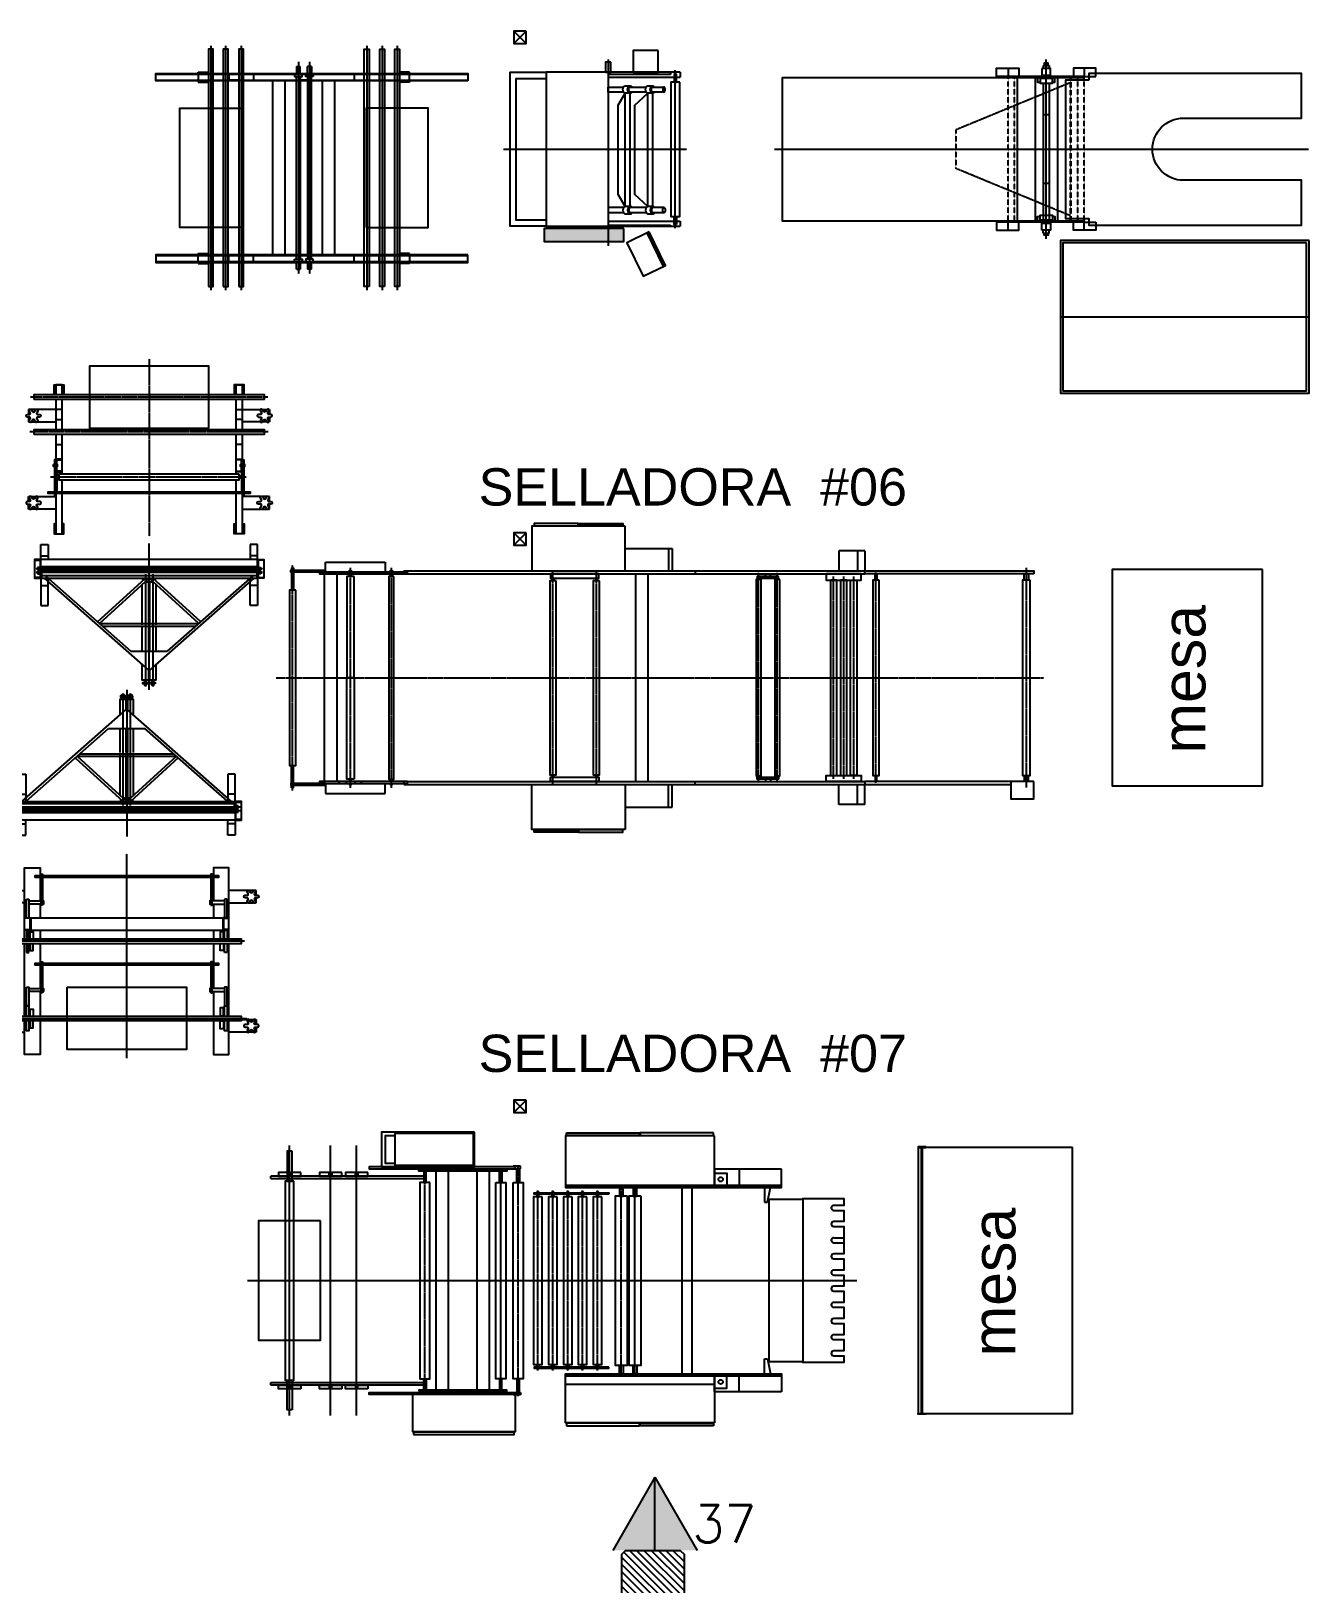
# Model space of a CAD drawing. Header units: millimetres. Extents: x -107 to 237943, y 136 to 168336.
# Drawn here: x 101058 to 111343, y 105629 to 118119 of the extents above; entities that cross this region are included whole.
import ezdxf

# ---------------------------------------------------------------- set-up
doc = ezdxf.new("R2010")
doc.units = ezdxf.units.MM
doc.linetypes.add('CENTER2', pattern=[28.575, 19.05, -3.175, 3.175, -3.175])
doc.linetypes.add('HIDDEN2', pattern=[4.7625, 3.175, -1.5875])
for name, color, linetype in [('edificios', 7, 'Continuous'), ('estructura metálica', 7, 'Continuous'), ('Extintores CO2', 1, 'Continuous'), ('Hidrantes', 5, 'Continuous'), ('maquinaria', 7, 'Continuous'), ('mesas', 7, 'Continuous'), ('textos', 7, 'Continuous')]:
    doc.layers.add(name, color=color, linetype=linetype)
doc.styles.get("Standard").update_dxf_attribs({"font": 'romans.shx', "width": 0.87})
doc.styles.add('style1', font='arial.ttf')

# ---------------------------------------------------------------- blocks, each defined once
blk = doc.blocks.new('mpr 8')
at = {"layer": 'maquinaria', "linetype": 'CENTER2', "ltscale": 0.04}
for p, q in [((0, -984), (0, 984)), ((120, -984), (120, 984)), ((245, -984), (245, 984)), ((1255, -984), (1255, 984)), ((1380, -984), (1380, 984)), ((1500, -984), (1500, 984)), ((705, -852), (705, 852)), ((795, -852), (795, 852))]:
    blk.add_line(p, q, dxfattribs=at)
at = {"layer": 'maquinaria'}
for p, q in [((-100, 755), (-100, 770)), ((-100, 770), (-20, 770)), ((145, 755), (145, 705)), ((345, 755), (345, 705)), ((690, 815), (690, 755)), ((690, 815), (720, 815)), ((720, 755), (720, 815)), ((780, 755), (780, 815)), ((810, 815), (780, 815)), ((810, 815), (810, 755)), ((1155, 755), (1155, 705)), ((1355, 755), (1355, 705)), ((1600, 770), (1519, 770)), ((1600, 755), (1600, 770)), ((-100, 705), (-100, 690)), ((-100, 690), (-20, 690)), ((500, 705), (500, -705)), ((600, 705), (600, -705)), ((690, 735), (690, -735)), ((720, -735), (720, 735)), ((720, 705), (780, 705)), ((780, -735), (780, 735)), ((810, 735), (810, -735)), ((900, 705), (900, -705)), ((1000, 705), (1000, -705)), ((1600, 690), (1519, 690)), ((1600, 705), (1600, 690)), ((-100, -705), (-100, -690)), ((-100, -690), (-20, -690)), ((145, -755), (145, -705)), ((345, -755), (345, -705)), ((720, -705), (780, -705)), ((1155, -755), (1155, -705)), ((1355, -755), (1355, -705)), ((1600, -690), (1519, -690)), ((1600, -705), (1600, -690)), ((-100, -755), (-100, -770)), ((-100, -770), (-20, -770)), ((690, -815), (690, -755)), ((690, -815), (720, -815)), ((720, -755), (720, -815)), ((780, -755), (780, -815)), ((810, -815), (780, -815)), ((810, -815), (810, -755)), ((1600, -770), (1520, -770)), ((1600, -755), (1600, -770))]:
    blk.add_line(p, q, dxfattribs=at)
for points in [[(-19, 954), (19, 954), (19, -954), (-19, -954)], [(101, 954), (139, 954), (139, -954), (101, -954)], [(226, 954), (264, 954), (264, -954), (226, -954)], [(1274, 954), (1236, 954), (1236, -954), (1274, -954)], [(1399, 954), (1361, 954), (1361, -954), (1399, -954)], [(1519, 954), (1481, 954), (1481, -954), (1519, -954)], [(675, 735), (735, 735), (735, 755), (675, 755)], [(825, 735), (765, 735), (765, 755), (825, 755)], [(675, -735), (735, -735), (735, -755), (675, -755)], [(825, -735), (765, -735), (765, -755), (825, -755)]]:
    blk.add_lwpolyline(points, close=True, dxfattribs=at)
for points in [[(-30, 705), (-100, 705), (-100, 755), (-30, 755)], [(-20, 705), (-100, 705), (-100, 755), (-20, 755)], [(20, 755), (100, 755)], [(140, 755), (225, 755)], [(265, 755), (1235, 755)], [(1360, 755), (1275, 755)], [(1400, 755), (1481, 755)], [(1519, 755), (1600, 755), (1600, 705), (1519, 705)], [(1530, 755), (1600, 755), (1600, 705), (1530, 705)], [(100, 705), (20, 705)], [(225, 705), (140, 705)], [(690, 705), (265, 705)], [(1235, 705), (810, 705)], [(1275, 705), (1360, 705)], [(1481, 705), (1400, 705)], [(-30, -705), (-100, -705), (-100, -755), (-30, -755)], [(-20, -705), (-100, -705), (-100, -755), (-20, -755)], [(100, -705), (20, -705)], [(225, -705), (140, -705)], [(690, -705), (265, -705)], [(1235, -705), (810, -705)], [(1275, -705), (1360, -705)], [(1481, -705), (1400, -705)], [(1520, -755), (1600, -755), (1600, -705), (1519, -705)], [(1530, -755), (1600, -755), (1600, -705), (1530, -705)], [(20, -755), (100, -755)], [(140, -755), (225, -755)], [(265, -755), (1235, -755)], [(1360, -755), (1275, -755)], [(1400, -755), (1480, -755)]]:
    blk.add_lwpolyline(points, dxfattribs=at)
at = {"layer": 'maquinaria', "color": 4}
for points in [[(250, 480), (-250, 480), (-250, -480), (250, -480)], [(1250, 480), (1750, 480), (1750, -480), (1250, -480)]]:
    blk.add_lwpolyline(points, close=True, dxfattribs=at)
blk = doc.blocks.new('ma')
at = {"layer": 'maquinaria'}
h = blk.add_hatch(color=5, dxfattribs=at)
h.dxf.hatch_style = 1
edge = h.paths.add_edge_path()
edge.add_line((-922, -5), (-882, -8))
edge.add_arc((-882, -13), 5, 0, 86.1859, ccw=False)
edge.add_line((-877, -13), (-877, -137))
edge.add_arc((-882, -137), 5, -86.1859, 0, ccw=False)
edge.add_line((-882, -142), (-922, -145))
edge.add_line((-922, -145), (-922, -150))
edge.add_line((-922, -150), (-872, -150))
edge.add_line((-872, -150), (-872, 0))
edge.add_line((-872, 0), (-922, 0))
edge.add_line((-922, 0), (-922, -5))
h = blk.add_hatch(color=5, dxfattribs=at)
h.dxf.hatch_style = 1
edge = h.paths.add_edge_path()
edge.add_line((923, -5), (882, -8))
edge.add_arc((883, -13), 5, 453.8141, 540)
edge.add_line((878, -13), (878, -137))
edge.add_arc((883, -137), 5, 540, 626.1859)
edge.add_line((882, -142), (923, -145))
edge.add_line((923, -145), (923, -150))
edge.add_line((923, -150), (873, -150))
edge.add_line((873, -150), (873, 0))
edge.add_line((873, 0), (923, 0))
edge.add_line((923, 0), (923, -5))
at = {"layer": 'maquinaria', "linetype": 'CENTER2', "ltscale": 0.04}
for p, q in [((0, -1049), (0, 130)), ((915, -75), (-913, -75)), ((915, -105), (-913, -105)), ((-30, -119), (-30, -1021)), ((30, -119), (30, -1021))]:
    blk.add_line(p, q, dxfattribs=at)
at = {"layer": 'maquinaria'}
for p, q in [((-872, 0), (-872, 120)), ((-872, 120), (-812, 120)), ((-872, 30), (-812, 30)), ((873, 0), (-872, 0)), ((-812, 120), (-812, 0)), ((873, 120), (813, 120)), ((813, 120), (813, 0)), ((873, 30), (813, 30)), ((873, 0), (873, 120)), ((-922, -5), (-922, -145)), ((-877, -65), (-897, -65)), ((-897, -65), (-897, -85)), ((-897, -85), (-877, -85)), ((-877, -95), (-897, -95)), ((-897, -95), (-897, -115)), ((-897, -115), (-877, -115)), ((-872, -65), (-867, -65)), ((-872, -85), (-867, -85)), ((-872, -95), (-867, -95)), ((-872, -115), (-867, -115)), ((868, -59), (-867, -59)), ((-867, -59), (-867, -150)), ((868, -91), (-867, -91)), ((868, -59), (868, -150)), ((873, -65), (868, -65)), ((873, -85), (868, -85)), ((873, -95), (868, -95)), ((873, -115), (868, -115)), ((878, -65), (898, -65)), ((898, -85), (878, -85)), ((878, -95), (898, -95)), ((898, -115), (878, -115)), ((898, -65), (898, -85)), ((898, -95), (898, -115)), ((923, -5), (923, -145)), ((-872, -150), (873, -150)), ((-872, -150), (-872, -370)), ((-872, -210), (-812, -210)), ((868, -131), (-867, -131)), ((-844, -150), (-4, -890)), ((-831, -135), (-146, -738)), ((-812, -370), (-812, -150)), ((-415, -501), (-30, -150)), ((-400, -515), (0, -150)), ((400, -515), (0, -150)), ((844, -150), (4, -890)), ((415, -501), (30, -150)), ((831, -135), (146, -738)), ((813, -370), (813, -150)), ((873, -210), (813, -210)), ((873, -150), (873, -370)), ((-872, -370), (-812, -370)), ((873, -370), (813, -370)), ((-400, -515), (400, -515)), ((-377, -535), (377, -535)), ((-146, -738), (146, -738))]:
    blk.add_line(p, q, dxfattribs=at)
at = {"layer": 'maquinaria', "color": 5}
for points in [[(-922, -5), (-882, -8, -0.394848), (-877, -13), (-877, -137, -0.394848), (-882, -142), (-922, -145), (-922, -150), (-872, -150), (-872, 0), (-922, 0)], [(923, -5), (882, -8, 0.394848), (878, -13), (878, -137, 0.394848), (882, -142), (923, -145), (923, -150), (873, -150), (873, 0), (923, 0)]]:
    blk.add_lwpolyline(points, format="xyb", close=True, dxfattribs=at)
at = {"layer": 'maquinaria'}
for points in [[(-55, -525), (-55, -200)], [(-41, -160), (-50, -160), (-50, -150), (50, -150), (50, -160), (41, -160)], [(-33, -180), (-5, -180), (-5, -525)], [(-23, -171), (-23, -180)], [(11, -160), (-11, -160)], [(5, -525), (5, -180), (33, -180)], [(23, -180), (23, -171)], [(55, -200), (55, -525)], [(-55, -738), (-55, -545)], [(-5, -545), (-5, -738)], [(5, -738), (5, -545)], [(55, -545), (55, -738)], [(-5, -889), (-5, -970), (-55, -970), (-55, -848)], [(55, -848), (55, -970), (5, -970), (5, -889)], [(-37, -970), (-37, -990)], [(-23, -990), (-23, -970)], [(23, -970), (23, -990)], [(37, -990), (37, -970)], [(-37, -1000), (-37, -1010), (-23, -1010), (-23, -1000)], [(23, -1000), (23, -1010), (37, -1010), (37, -1000)]]:
    blk.add_lwpolyline(points, dxfattribs=at)
blk.add_lwpolyline([(50, -1000), (-50, -1000), (-50, -990), (50, -990)], close=True, dxfattribs=at)
blk.add_arc((0, -887), 5.23, 226.5339, 313.4661, dxfattribs=at)
blk = doc.blocks.new('mpr 1')
at = {"layer": 'maquinaria'}
h = blk.add_hatch(color=5, dxfattribs=at)
h.dxf.hatch_style = 1
edge = h.paths.add_edge_path()
edge.add_line((-700, -595), (-739, -594))
edge.add_arc((-739, -589), 5, 180, 270, ccw=False)
edge.add_line((-744, -589), (-744, -511))
edge.add_arc((-739, -511), 5, 90, 180, ccw=False)
edge.add_line((-739, -506), (-700, -505))
edge.add_line((-700, -505), (-700, -500))
edge.add_line((-700, -500), (-750, -500))
edge.add_line((-750, -500), (-750, -600))
edge.add_line((-750, -600), (-700, -600))
edge.add_line((-700, -600), (-700, -595))
h = blk.add_hatch(color=5, dxfattribs=at)
h.dxf.hatch_style = 1
edge = h.paths.add_edge_path()
edge.add_line((700, -595), (739, -594))
edge.add_arc((739, -589), 5, 270, 360)
edge.add_line((744, -589), (744, -511))
edge.add_arc((739, -511), 5, 360, 450)
edge.add_line((739, -506), (700, -505))
edge.add_line((700, -505), (700, -500))
edge.add_line((700, -500), (750, -500))
edge.add_line((750, -500), (750, -600))
edge.add_line((750, -600), (700, -600))
edge.add_line((700, -600), (700, -595))
at = {"layer": 'maquinaria', "linetype": 'CENTER2', "ltscale": 0.05}
for p, q in [((0, 306), (0, -1119)), ((955, 0), (-955, 0)), ((959, -280), (-959, -280)), ((780, -643), (-794, -643))]:
    blk.add_line(p, q, dxfattribs=at)
at = {"layer": 'maquinaria'}
for p, q in [((-962, -100), (-970, -100)), ((-970, -100), (-970, -140)), ((-912, -100), (-948, -100)), ((-700, -100), (-898, -100)), ((700, -100), (898, -100)), ((912, -100), (948, -100)), ((962, -100), (970, -100)), ((970, -100), (970, -140)), ((-970, -160), (-970, -200)), ((-750, -180), (-700, -180)), ((750, -180), (700, -180)), ((898, -200), (750, -200)), ((948, -200), (912, -200)), ((970, -200), (962, -200)), ((970, -160), (970, -200)), ((-750, -380), (-700, -380)), ((750, -380), (700, -380)), ((-970, -840), (-970, -800)), ((-970, -800), (-962, -800)), ((-970, -900), (-970, -860)), ((-948, -800), (-912, -800)), ((-898, -800), (-750, -800)), ((898, -800), (750, -800)), ((948, -800), (912, -800)), ((970, -800), (962, -800)), ((970, -840), (970, -800)), ((970, -900), (970, -860)), ((-962, -900), (-970, -900)), ((-912, -900), (-948, -900)), ((-750, -900), (-898, -900)), ((750, -900), (898, -900)), ((912, -900), (948, -900)), ((962, -900), (970, -900))]:
    blk.add_line(p, q, dxfattribs=at)
at = {"layer": 'maquinaria', "ltscale": 0.05}
for p, q in [((-970, -200), (-962, -200)), ((-948, -200), (-912, -200)), ((-898, -200), (-750, -200))]:
    blk.add_line(p, q, dxfattribs=at)
at = {"layer": 'maquinaria', "color": 4}
blk.add_lwpolyline([(480, -250), (480, 250), (-480, 250), (-480, -250)], close=True, dxfattribs=at)
at = {"layer": 'maquinaria'}
for points in [[(-925, -20), (-925, 20), (925, 20), (925, -20)], [(-925, -300), (-925, -260), (925, -260), (925, -300)], [(-755, -505), (-762, -505), (-762, -800), (-755, -800)], [(-750, -600), (-743, -600), (-743, -750), (-750, -750)], [(723, -618), (723, -668), (-723, -668), (-723, -618)], [(750, -600), (743, -600), (743, -750), (750, -750)], [(755, -505), (762, -505), (762, -800), (755, -800)]]:
    blk.add_lwpolyline(points, close=True, dxfattribs=at)
for points in [[(-750, 20), (-765, 20), (-765, 100), (-685, 100), (-685, 20), (-700, 20)], [(-700, 20), (-700, 100), (-750, 100), (-750, 20)], [(750, 20), (765, 20), (765, 100), (685, 100), (685, 20), (700, 20)], [(700, 20), (700, 100), (750, 100), (750, 20)], [(-750, -20), (-750, -260)], [(-700, -260), (-700, -20)], [(700, -260), (700, -20)], [(750, -20), (750, -260)], [(-750, -300), (-750, -762)], [(-700, -618), (-700, -300)], [(700, -618), (700, -300)], [(750, -300), (750, -762)], [(-762, -557), (-770, -557), (-770, -543), (-762, -543)], [(-755, -543), (-750, -543), (-750, -557), (-755, -557)], [(-744, -557), (-736, -557), (-736, -543), (-744, -543)], [(744, -557), (736, -557), (736, -543), (744, -543)], [(755, -543), (750, -543), (750, -557), (755, -557)], [(762, -557), (770, -557), (770, -543), (762, -543)], [(-723, -650), (-743, -650), (-743, -636), (-723, -636)], [(-700, -762), (-700, -668)], [(700, -762), (700, -668)], [(723, -650), (743, -650), (743, -636), (723, -636)], [(-762, -776), (-812, -776), (-812, -762), (-762, -762)], [(-755, -762), (755, -762)], [(755, -776), (-755, -776)], [(-750, -776), (-750, -1100), (-700, -1100), (-700, -776)], [(750, -776), (750, -1100), (700, -1100), (700, -776)], [(762, -762), (812, -762), (812, -776), (762, -776)], [(-750, -1020), (-765, -1020), (-765, -1100), (-685, -1100), (-685, -1020), (-700, -1020)], [(750, -1020), (765, -1020), (765, -1100), (685, -1100), (685, -1020), (700, -1020)]]:
    blk.add_lwpolyline(points, dxfattribs=at)
for points in [[(-895, -140), (-880, -140, -1), (-880, -160), (-895, -160, 0.57735), (-904, -175), (-896, -188, -1), (-914, -198), (-921, -185, 0.57735), (-939, -185), (-946, -198, -1), (-964, -188), (-956, -175, 0.57735), (-965, -160), (-980, -160, -1), (-980, -140), (-965, -140, 0.57735), (-956, -125), (-964, -112, -1), (-946, -102), (-939, -115, 0.57735), (-921, -115), (-914, -102, -1), (-896, -112), (-904, -125, 0.57735)], [(895, -140), (880, -140, 1), (880, -160), (895, -160, -0.57735), (904, -175), (896, -188, 1), (914, -198), (921, -185, -0.57735), (939, -185), (946, -198, 1), (964, -188), (956, -175, -0.57735), (965, -160), (980, -160, 1), (980, -140), (965, -140, -0.57735), (956, -125), (964, -112, 1), (946, -102), (939, -115, -0.57735), (921, -115), (914, -102, 1), (896, -112), (904, -125, -0.57735)], [(-895, -860), (-880, -860, 1), (-880, -840), (-895, -840, -0.57735), (-904, -825), (-896, -812, 1), (-914, -802), (-921, -815, -0.57735), (-939, -815), (-946, -802, 1), (-964, -812), (-956, -825, -0.57735), (-965, -840), (-980, -840, 1), (-980, -860), (-965, -860, -0.57735), (-956, -875), (-964, -888, 1), (-946, -898), (-939, -885, -0.57735), (-921, -885), (-914, -898, 1), (-896, -888), (-904, -875, -0.57735)], [(895, -860), (880, -860, -1), (880, -840), (895, -840, 0.57735), (904, -825), (896, -812, -1), (914, -802), (921, -815, 0.57735), (939, -815), (946, -802, -1), (964, -812), (956, -825, 0.57735), (965, -840), (980, -840, -1), (980, -860), (965, -860, 0.57735), (956, -875), (964, -888, -1), (946, -898), (939, -885, 0.57735), (921, -885), (914, -898, -1), (896, -888), (904, -875, 0.57735)]]:
    blk.add_lwpolyline(points, format="xyb", close=True, dxfattribs=at)
at = {"layer": 'maquinaria', "color": 5}
for points in [[(-700, -595), (-739, -594, -0.414214), (-744, -589), (-744, -511, -0.414214), (-739, -506), (-700, -505), (-700, -500), (-750, -500), (-750, -600), (-700, -600)], [(700, -595), (739, -594, 0.414214), (744, -589), (744, -511, 0.414214), (739, -506), (700, -505), (700, -500), (750, -500), (750, -600), (700, -600)]]:
    blk.add_lwpolyline(points, format="xyb", close=True, dxfattribs=at)
blk = doc.blocks.new('mpr 2')
at = {"layer": 'maquinaria'}
h = blk.add_hatch(color=5, dxfattribs=at)
h.dxf.hatch_style = 1
edge = h.paths.add_edge_path()
edge.add_line((-822, 715), (-784, 716))
edge.add_arc((-784, 721), 5, 270, 360)
edge.add_line((-778, 721), (-778, 799))
edge.add_arc((-784, 799), 5, 360, 450)
edge.add_line((-784, 804), (-822, 805))
edge.add_line((-822, 805), (-822, 810))
edge.add_line((-822, 810), (-772, 810))
edge.add_line((-772, 810), (-772, 710))
edge.add_line((-772, 710), (-822, 710))
edge.add_line((-822, 710), (-822, 715))
h = blk.add_hatch(color=5, dxfattribs=at)
h.dxf.hatch_style = 1
edge = h.paths.add_edge_path()
edge.add_line((822, 715), (784, 716))
edge.add_arc((784, 721), 5, 180, 270, ccw=False)
edge.add_line((778, 721), (778, 799))
edge.add_arc((784, 799), 5, 90, 180, ccw=False)
edge.add_line((784, 804), (822, 805))
edge.add_line((822, 805), (822, 810))
edge.add_line((822, 810), (772, 810))
edge.add_line((772, 810), (772, 710))
edge.add_line((772, 710), (822, 710))
edge.add_line((822, 710), (822, 715))
at = {"layer": 'maquinaria', "linetype": 'CENTER2', "ltscale": 0.04}
for p, q in [((0, -319), (0, 1323)), ((949, 620), (-969, 620)), ((-949, 0), (969, 0))]:
    blk.add_line(p, q, dxfattribs=at)
at = {"layer": 'maquinaria'}
for p, q in [((-1042, 990), (-1042, 1030)), ((-1042, 1030), (-1035, 1030)), ((-1020, 1030), (-985, 1030)), ((-970, 1030), (-822, 1030)), ((970, 1030), (822, 1030)), ((1020, 1030), (985, 1030)), ((1042, 1030), (1035, 1030)), ((1042, 990), (1042, 1030)), ((-1042, 930), (-1042, 970)), ((-1035, 930), (-1042, 930)), ((-985, 930), (-1020, 930)), ((-822, 930), (-970, 930)), ((-808, 810), (-808, 960)), ((-808, 960), (-788, 960)), ((-788, 960), (-788, 810)), ((808, 960), (788, 960)), ((788, 960), (788, 810)), ((808, 810), (808, 960)), ((822, 930), (970, 930)), ((985, 930), (1020, 930)), ((1035, 930), (1042, 930)), ((1042, 930), (1042, 970)), ((-772, 810), (772, 810)), ((-808, 710), (-808, 639)), ((-788, 639), (-788, 710)), ((-778, 680), (-788, 680)), ((-778, 644), (-788, 644)), ((-772, 710), (772, 710)), ((778, 690), (788, 690)), ((778, 654), (788, 654)), ((788, 639), (788, 710)), ((808, 710), (808, 639)), ((-808, 601), (-808, 530)), ((-808, 530), (-788, 530)), ((-788, 530), (-788, 601)), ((-778, 596), (-788, 596)), ((-778, 560), (-788, 560)), ((778, 586), (788, 586)), ((778, 550), (788, 550)), ((788, 530), (788, 601)), ((808, 530), (788, 530)), ((808, 601), (808, 530)), ((-778, 60), (-788, 60)), ((-778, 24), (-788, 24)), ((778, 70), (788, 70)), ((778, 34), (788, 34)), ((-1035, -10), (-1042, -10)), ((-1042, -10), (-1042, -50)), ((-1042, -70), (-1042, -110)), ((-1042, -110), (-1035, -110)), ((-985, -10), (-1020, -10)), ((-1020, -110), (-985, -110)), ((-922, -10), (-970, -10)), ((-970, -110), (-822, -110)), ((-778, -24), (-788, -24)), ((-778, -60), (-788, -60)), ((778, -34), (788, -34)), ((778, -70), (788, -70)), ((970, -110), (822, -110)), ((922, -10), (970, -10)), ((985, -10), (1020, -10)), ((1020, -110), (985, -110)), ((1035, -10), (1042, -10)), ((1042, -110), (1035, -110)), ((1042, -10), (1042, -50)), ((1042, -70), (1042, -110))]:
    blk.add_line(p, q, dxfattribs=at)
for points in [[(-822, 639), (-822, 1210), (-698, 1210), (-698, 1148)], [(-688, 1134), (-738, 1134), (-738, 1148), (-688, 1148)], [(-698, 1134), (-698, 945)], [(-678, 1148), (678, 1148)], [(678, 1134), (-678, 1134)], [(688, 1148), (738, 1148), (738, 1134), (688, 1134)], [(822, 639), (822, 1210), (698, 1210), (698, 1148)], [(698, 1134), (698, 945)], [(-808, 920), (-822, 920), (-822, 945), (-808, 945)], [(-788, 945), (-688, 945)], [(-688, 920), (-788, 920)], [(-698, 920), (-698, 810)], [(-678, 945), (-670, 945), (-670, 920), (-678, 920)], [(678, 945), (670, 945), (670, 920), (678, 920)], [(788, 945), (688, 945)], [(688, 920), (788, 920)], [(698, 920), (698, 810)], [(808, 920), (822, 920), (822, 945), (808, 945)], [(822, 805), (778, 805), (778, 715), (822, 715)], [(-778, 639), (-778, 695), (-752, 695), (-752, 639)], [(-698, 710), (-698, 639)], [(698, 710), (698, 639)], [(778, 639), (778, 695), (752, 695), (752, 639)], [(-822, 19), (-822, 601)], [(-778, 601), (-778, 545), (-752, 545), (-752, 601)], [(-698, 601), (-698, 443)], [(698, 601), (698, 443)], [(778, 601), (778, 545), (752, 545), (752, 601)], [(822, 19), (822, 601)], [(-688, 429), (-738, 429), (-738, 443), (-688, 443)], [(-698, 429), (-698, 240)], [(-678, 443), (678, 443)], [(678, 429), (-678, 429)], [(688, 443), (738, 443), (738, 429), (688, 429)], [(698, 429), (698, 240)], [(-808, 215), (-822, 215), (-822, 240), (-808, 240)], [(-788, 240), (-688, 240)], [(-688, 215), (-788, 215)], [(-698, 215), (-698, 19)], [(-678, 240), (-670, 240), (-670, 215), (-678, 215)], [(678, 240), (670, 240), (670, 215), (678, 215)], [(788, 240), (688, 240)], [(688, 215), (788, 215)], [(698, 215), (698, 19)], [(808, 215), (822, 215), (822, 240), (808, 240)], [(-808, 19), (-808, 100), (-788, 100), (-788, 19)], [(-778, 19), (-778, 75), (-752, 75), (-752, 19)], [(788, 19), (788, 100), (808, 100), (808, 19)], [(-698, -19), (-698, -290), (-822, -290), (-822, -19)], [(-788, -19), (-788, -100), (-808, -100), (-808, -19)], [(-778, -19), (-778, -75), (-752, -75), (-752, -19)], [(698, -19), (698, -290), (822, -290), (822, -19)], [(808, -19), (808, -100), (788, -100), (788, -19)]]:
    blk.add_lwpolyline(points, dxfattribs=at)
for points in [[(-678, 910), (-688, 910), (-688, 1160), (-678, 1160)], [(678, 910), (688, 910), (688, 1160), (678, 1160)], [(772, 710), (822, 710), (822, 810), (772, 810)], [(-922, 601), (-922, 639), (922, 639), (922, 601)], [(-678, 205), (-688, 205), (-688, 455), (-678, 455)], [(678, 205), (688, 205), (688, 455), (678, 455)], [(-808, 250), (-788, 250), (-788, 100), (-808, 100)], [(808, 250), (788, 250), (788, 100), (808, 100)], [(-922, -19), (-922, 19), (922, 19), (922, -19)], [(752, 20), (778, 20), (778, 85), (752, 85)], [(752, -20), (778, -20), (778, -85), (752, -85)]]:
    blk.add_lwpolyline(points, close=True, dxfattribs=at)
for points in [[(-968, 970), (-952, 970, 1), (-952, 990), (-968, 990, -0.57735), (-977, 1005), (-969, 1018, 1), (-986, 1028), (-994, 1015, -0.57735), (-1011, 1015), (-1019, 1028, 1), (-1036, 1018), (-1028, 1005, -0.57735), (-1037, 990), (-1052, 990, 1), (-1052, 970), (-1037, 970, -0.57735), (-1028, 955), (-1036, 942, 1), (-1019, 932), (-1011, 945, -0.57735), (-994, 945), (-986, 932, 1), (-969, 942), (-977, 955, -0.57735)], [(968, 970), (952, 970, -1), (952, 990), (968, 990, 0.57735), (977, 1005), (969, 1018, -1), (986, 1028), (994, 1015, 0.57735), (1011, 1015), (1019, 1028, -1), (1036, 1018), (1028, 1005, 0.57735), (1037, 990), (1052, 990, -1), (1052, 970), (1037, 970, 0.57735), (1028, 955), (1036, 942, -1), (1019, 932), (1011, 945, 0.57735), (994, 945), (986, 932, -1), (969, 942), (977, 955, 0.57735)], [(-968, -50), (-952, -50, -1), (-952, -70), (-968, -70, 0.57735), (-977, -85), (-969, -98, -1), (-986, -108), (-994, -95, 0.57735), (-1011, -95), (-1019, -108, -1), (-1036, -98), (-1028, -85, 0.57735), (-1037, -70), (-1052, -70, -1), (-1052, -50), (-1037, -50, 0.57735), (-1028, -35), (-1036, -22, -1), (-1019, -12), (-1011, -25, 0.57735), (-994, -25), (-986, -12, -1), (-969, -22), (-977, -35, 0.57735)], [(968, -50), (952, -50, 1), (952, -70), (968, -70, -0.57735), (977, -85), (969, -98, 1), (986, -108), (994, -95, -0.57735), (1011, -95), (1019, -108, 1), (1036, -98), (1028, -85, -0.57735), (1037, -70), (1052, -70, 1), (1052, -50), (1037, -50, -0.57735), (1028, -35), (1036, -22, 1), (1019, -12), (1011, -25, -0.57735), (994, -25), (986, -12, 1), (969, -22), (977, -35, -0.57735)]]:
    blk.add_lwpolyline(points, format="xyb", close=True, dxfattribs=at)
at = {"layer": 'maquinaria', "color": 5}
for points in [[(-822, 715), (-784, 716, 0.414214), (-778, 721), (-778, 799, 0.414214), (-784, 804), (-822, 805), (-822, 810), (-772, 810), (-772, 710), (-822, 710)], [(822, 715), (784, 716, -0.414214), (778, 721), (778, 799, -0.414214), (784, 804), (822, 805), (822, 810), (772, 810), (772, 710), (822, 710)]]:
    blk.add_lwpolyline(points, format="xyb", close=True, dxfattribs=at)
at = {"layer": 'maquinaria', "color": 4}
blk.add_lwpolyline([(-480, 250), (480, 250), (480, -250), (-480, -250)], close=True, dxfattribs=at)
blk = doc.blocks.new('selladora 6')
at = {"layer": 'maquinaria'}
for p, q in [((2675, 1040), (3055, 1040)), ((3025, 1040), (3025, 860)), ((3055, 1040), (3055, 860)), ((4605, 1020), (4395, 1020)), ((4395, 1020), (4395, 860)), ((4545, 1020), (4545, 860)), ((4605, 1020), (4605, 860)), ((-8, 885), (-8, 705)), ((8, 885), (-8, 885)), ((8, 885), (8, 705)), ((265, 850), (265, 930)), ((265, 930), (745, 930)), ((745, 930), (745, 850)), ((245, 850), (245, 835)), ((255, 835), (255, -835)), ((355, 835), (355, -835)), ((375, 850), (375, 835)), ((430, 835), (430, 850)), ((458, 850), (458, 865)), ((458, 865), (472, 865)), ((458, 815), (458, 835)), ((472, 865), (472, 850)), ((472, 835), (472, 815)), ((500, 835), (500, 850)), ((555, 850), (555, 835)), ((788, 850), (788, 865)), ((788, 865), (802, 865)), ((788, 815), (788, 835)), ((802, 865), (802, 850)), ((802, 835), (802, 815)), ((895, 860), (895, 835)), ((895, 860), (4605, 860)), ((925, 835), (4605, 835)), ((2089, 780), (2089, 800)), ((2101, 800), (2101, 780)), ((2439, 800), (2439, 780)), ((2451, 780), (2451, 800)), ((2762, -835), (2762, 835)), ((2862, -835), (2862, 835)), ((3240, 860), (3240, 835)), ((3744, 815), (3744, 820)), ((3744, 820), (3756, 820)), ((3744, 790), (3744, 800)), ((3756, 820), (3756, 815)), ((3756, 800), (3756, 790)), ((3805, 815), (3805, 835)), ((3845, 815), (3845, 835)), ((3906, 820), (3894, 820)), ((3894, 820), (3894, 815)), ((3894, 800), (3894, 790)), ((3906, 815), (3906, 820)), ((3906, 790), (3906, 800)), ((4688, 785), (4688, 835)), ((4702, 835), (4702, 785)), ((5888, 785), (5888, 835)), ((5922, 835), (5922, 785)), ((-8, -885), (-8, -705)), ((8, -885), (8, -705)), ((245, -835), (245, -850)), ((265, -850), (265, -930)), ((375, -850), (375, -835)), ((430, -835), (430, -850)), ((458, -815), (458, -835)), ((458, -850), (458, -865)), ((458, -865), (472, -865)), ((472, -835), (472, -815)), ((472, -865), (472, -850)), ((500, -835), (500, -850)), ((555, -850), (555, -835)), ((745, -930), (745, -850)), ((788, -815), (788, -835)), ((788, -850), (788, -865)), ((788, -865), (802, -865)), ((802, -835), (802, -815)), ((802, -865), (802, -850)), ((895, -835), (895, -860)), ((895, -860), (4605, -860)), ((925, -835), (4605, -835)), ((2089, -780), (2089, -800)), ((2101, -800), (2101, -780)), ((2439, -800), (2439, -780)), ((2451, -780), (2451, -800)), ((3025, -1040), (3025, -860)), ((3055, -1040), (3055, -860)), ((3240, -860), (3240, -835)), ((3744, -790), (3744, -800)), ((3744, -815), (3744, -820)), ((3744, -820), (3756, -820)), ((3756, -800), (3756, -790)), ((3756, -820), (3756, -815)), ((3805, -815), (3805, -835)), ((3845, -815), (3845, -835)), ((3894, -800), (3894, -790)), ((3894, -820), (3894, -815)), ((3906, -820), (3894, -820)), ((3906, -790), (3906, -800)), ((3906, -815), (3906, -820)), ((4395, -1020), (4395, -860)), ((4545, -1020), (4545, -860)), ((4605, -1020), (4605, -860)), ((4688, -785), (4688, -835)), ((4702, -835), (4702, -785)), ((5888, -785), (5888, -835)), ((5922, -835), (5922, -785)), ((8, -885), (-8, -885)), ((265, -930), (745, -930)), ((2675, -1040), (3055, -1040)), ((4605, -1020), (4395, -1020))]:
    blk.add_line(p, q, dxfattribs=at)
at = {"layer": 'maquinaria', "linetype": 'CENTER2', "ltscale": 0.05}
for p, q in [((0, -906), (0, 906)), ((465, -885), (465, 885)), ((795, -885), (795, 885)), ((5905, -883), (5905, 883)), ((2095, -862), (2095, 862)), ((2445, -862), (2445, 862)), ((3750, -845), (3750, 845)), ((3900, -845), (3900, 845)), ((4354, -813), (4354, 813)), ((4435, -813), (4435, 813)), ((4516, -813), (4516, 813)), ((4695, -848), (4695, 848)), ((-133, 0), (6046, 0))]:
    blk.add_line(p, q, dxfattribs=at)
at = {"layer": 'maquinaria'}
for points in [[(2675, 1220), (1925, 1220), (1925, 860), (2675, 860)], [(2298, 1241), (1943, 1241), (1943, 1223), (2298, 1223)], [(2302, 1241), (2657, 1241), (2657, 1223), (2302, 1223)], [(925, 850), (215, 850), (215, 835), (925, 835)], [(495, 815), (435, 815), (435, 2), (495, 2)], [(815, 815), (775, 815), (775, -815), (815, -815)], [(2120, 780), (2070, 780), (2070, -780), (2120, -780)], [(2465, 835), (2075, 835), (2075, 800), (2465, 800)], [(2470, 780), (2420, 780), (2420, -780), (2470, -780)], [(3770, 790), (3730, 790), (3730, -790), (3770, -790)], [(3910, 815), (3740, 815), (3740, 800), (3910, 800)], [(3920, 790), (3880, 790), (3880, -790), (3920, -790)], [(4575, 835), (4295, 835), (4295, 785), (4575, 785)], [(4379, 785), (4329, 785), (4329, -785), (4379, -785)], [(4460, 785), (4410, 785), (4410, -785), (4460, -785)], [(4491, 785), (4541, 785), (4541, -785), (4491, -785)], [(5965, 835), (4605, 835), (4605, 860), (5965, 860)], [(4720, 785), (4670, 785), (4670, -785), (4720, -785)], [(5935, 785), (5875, 785), (5875, -785), (5935, -785)], [(25, 705), (-25, 705), (-25, -705), (25, -705)], [(495, -815), (435, -815), (435, -2), (495, -2)], [(925, -835), (215, -835), (215, -850), (925, -850)], [(2675, -1220), (1925, -1220), (1925, -860), (2675, -860)], [(2465, -835), (2075, -835), (2075, -800), (2465, -800)], [(3910, -815), (3740, -815), (3740, -800), (3910, -800)], [(4575, -835), (4295, -835), (4295, -785), (4575, -785)], [(5965, -835), (5780, -835), (5780, -975), (5965, -975)], [(2298, -1241), (1943, -1241), (1943, -1223), (2298, -1223)], [(2302, -1241), (2657, -1241), (2657, -1223), (2302, -1223)]]:
    blk.add_lwpolyline(points, close=True, dxfattribs=at)
for points in [[(265, 850), (-15, 850), (-15, 865), (265, 865)], [(265, -850), (-15, -850), (-15, -865), (265, -865)], [(5780, -835), (4605, -835), (4605, -860), (5780, -860)]]:
    blk.add_lwpolyline(points, dxfattribs=at)
blk = doc.blocks.new('rebobi 2')
at = {"layer": 'maquinaria', "linetype": 'CENTER2', "ltscale": 0.04}
for p, q in [((0, -1086), (0, 1086)), ((330, -1086), (330, 1086)), ((540, -1086), (540, 1086)), ((1700, -910), (1700, 900)), ((2780, -774), (2780, 774)), ((-337, 0), (4565, 0))]:
    blk.add_line(p, q, dxfattribs=at)
at = {"layer": 'maquinaria'}
for p, q in [((990, 913), (990, 900)), ((1140, 890), (1140, 880)), ((1180, -880), (1180, 880)), ((1280, -880), (1280, 880)), ((1510, -880), (1510, 880)), ((1610, -880), (1610, 880)), ((1650, 890), (1650, 880)), ((1800, 920), (1800, 915)), ((1860, 920), (1800, 920)), ((1820, 900), (1860, 900)), ((1860, 900), (1860, 920)), ((3620, 895), (3620, 765)), ((1080, 840), (-150, 840)), ((-150, 820), (-150, 840)), ((-150, 820), (1080, 820)), ((3160, -750), (3160, 750)), ((3240, -750), (3240, 750)), ((3822, 750), (3822, 630)), ((3847, 630), (3872, 750)), ((3822, 630), (3847, 630)), ((4380, 345), (4460, 345)), ((4380, 305), (4460, 305)), ((3822, -750), (3822, -630)), ((3822, -630), (3847, -630)), ((3847, -630), (3872, -750)), ((-150, -820), (1080, -820)), ((-150, -840), (-150, -820)), ((1080, -840), (-150, -840)), ((3420, -835), (2220, -835)), ((3620, -895), (3620, -765)), ((990, -915), (990, -900)), ((1140, -890), (1140, -880)), ((1650, -890), (1650, -880)), ((1800, -920), (1800, -915)), ((1860, -920), (1800, -920)), ((1820, -900), (1860, -900)), ((1860, -900), (1860, -920))]:
    blk.add_line(p, q, dxfattribs=at)
at = {"layer": 'maquinaria', "linetype": 'CENTER2', "ltscale": 0.05}
for p, q in [((1090, -907), (1090, 906)), ((1840, -930), (1840, 912)), ((2670, -774), (2670, 774)), ((1999, -724), (1999, 724)), ((2119, -724), (2119, 724)), ((2239, -724), (2239, 724)), ((2359, -724), (2359, 724)), ((2479, -724), (2479, 724))]:
    blk.add_line(p, q, dxfattribs=at)
at = {"layer": 'maquinaria'}
for points in [[(1490, 1195), (740, 1195), (740, 915), (1490, 915)], [(1479, 925), (849, 925), (849, 1185), (1479, 1185)], [(3420, 1165), (2220, 1165), (2220, 765), (3420, 765)], [(20, 1040), (-20, 1040), (-20, 800), (20, 800)], [(1820, 915), (640, 915), (640, 900), (1820, 900)], [(1040, 890), (1750, 890), (1750, 880), (1040, 880)], [(1100, 880), (1080, 880), (1080, 790), (1100, 790)], [(1690, 880), (1710, 880), (1710, 790), (1690, 790)], [(1830, 900), (1850, 900), (1850, 790), (1830, 790)], [(3960, 895), (3420, 895), (3420, 765), (3960, 765)], [(-10, 870), (-90, 870), (-90, 840), (-10, 840)], [(35, 800), (-35, 800), (-35, -800), (35, -800)], [(90, 870), (10, 870), (10, 840), (90, 840)], [(320, 870), (240, 870), (240, 840), (320, 840)], [(420, 870), (340, 870), (340, 840), (420, 840)], [(530, 870), (450, 870), (450, 840), (530, 840)], [(630, 870), (550, 870), (550, 840), (630, 840)], [(1130, 790), (1050, 790), (1050, -790), (1130, -790)], [(1660, 790), (1740, 790), (1740, -790), (1660, -790)], [(1800, 790), (1880, 790), (1880, -790), (1800, -790)], [(2685, 750), (2655, 750), (2655, 680), (2685, 680)], [(2795, 750), (2765, 750), (2765, 680), (2795, 680)], [(3520, 765), (3420, 765), (3420, 865), (3520, 865)], [(2034, 675), (1964, 675), (1964, -675), (2034, -675)], [(2569, 695), (1969, 695), (1969, 705), (2569, 705)], [(2154, 675), (2084, 675), (2084, -675), (2154, -675)], [(2274, 675), (2204, 675), (2204, -675), (2274, -675)], [(2394, 675), (2324, 675), (2324, -675), (2394, -675)], [(2514, 675), (2444, 675), (2444, -675), (2514, -675)], [(2720, 680), (2620, 680), (2620, -680), (2720, -680)], [(2830, 680), (2730, 680), (2730, -680), (2830, -680)], [(4130, -654), (3860, -654), (3860, 654), (4130, 654)], [(2569, -695), (1969, -695), (1969, -705), (2569, -705)], [(2685, -750), (2655, -750), (2655, -680), (2685, -680)], [(2795, -750), (2765, -750), (2765, -680), (2795, -680)], [(-10, -870), (-90, -870), (-90, -840), (-10, -840)], [(20, -1040), (-20, -1040), (-20, -800), (20, -800)], [(90, -870), (10, -870), (10, -840), (90, -840)], [(320, -870), (240, -870), (240, -840), (320, -840)], [(420, -870), (340, -870), (340, -840), (420, -840)], [(530, -870), (450, -870), (450, -840), (530, -840)], [(630, -870), (550, -870), (550, -840), (630, -840)], [(1100, -880), (1080, -880), (1080, -790), (1100, -790)], [(1690, -880), (1710, -880), (1710, -790), (1690, -790)], [(1830, -900), (1850, -900), (1850, -790), (1830, -790)], [(3420, -1145), (2220, -1145), (2220, -765), (3420, -765)], [(3960, -895), (3420, -895), (3420, -765), (3960, -765)], [(3520, -765), (3420, -765), (3420, -865), (3520, -865)], [(1820, -915), (640, -915), (640, -900), (1820, -900)], [(1040, -890), (1750, -890), (1750, -880), (1040, -880)]]:
    blk.add_lwpolyline(points, close=True, dxfattribs=at)
for points in [[(849, 1165), (770, 1165), (770, 945), (849, 945)], [(3910, 750), (3960, 750), (3960, 765), (2220, 765), (2220, 750), (3910, 750)], [(2007, 705), (2007, 711), (1991, 711), (1991, 705)], [(1991, 695), (1991, 675), (2007, 675), (2007, 695)], [(2127, 705), (2127, 711), (2111, 711), (2111, 705)], [(2111, 695), (2111, 675), (2127, 675), (2127, 695)], [(2247, 705), (2247, 711), (2231, 711), (2231, 705)], [(2231, 695), (2231, 675), (2247, 675), (2247, 695)], [(2367, 705), (2367, 711), (2351, 711), (2351, 705)], [(2351, 695), (2351, 675), (2367, 675), (2367, 695)], [(2487, 705), (2487, 711), (2471, 711), (2471, 705)], [(2471, 695), (2471, 675), (2487, 675), (2487, 695)], [(1991, -695), (1991, -675), (2007, -675), (2007, -695)], [(2007, -705), (2007, -711), (1991, -711), (1991, -705)], [(2111, -695), (2111, -675), (2127, -675), (2127, -695)], [(2127, -705), (2127, -711), (2111, -711), (2111, -705)], [(2231, -695), (2231, -675), (2247, -675), (2247, -695)], [(2247, -705), (2247, -711), (2231, -711), (2231, -705)], [(2351, -695), (2351, -675), (2367, -675), (2367, -695)], [(2367, -705), (2367, -711), (2351, -711), (2351, -705)], [(2471, -695), (2471, -675), (2487, -675), (2487, -695)], [(2487, -705), (2487, -711), (2471, -711), (2471, -705)], [(3910, -750), (3960, -750), (3960, -765), (2220, -765), (2220, -750), (3910, -750)], [(1820, -915), (990, -915), (990, -1215), (1820, -1215), (1820, -920)]]:
    blk.add_lwpolyline(points, dxfattribs=at)
at = {"layer": 'maquinaria', "color": 240}
for points in [[(2228, 1188), (2818, 1188), (2818, 1168), (2228, 1168)], [(3412, 1188), (2822, 1188), (2822, 1168), (3412, 1168)], [(998, -1238), (1808, -1238), (1808, -1218), (998, -1218)], [(2228, -1168), (2818, -1168), (2818, -1148), (2228, -1148)], [(3412, -1168), (2822, -1168), (2822, -1148), (3412, -1148)]]:
    blk.add_lwpolyline(points, close=True, dxfattribs=at)
at = {"layer": 'maquinaria'}
blk.add_lwpolyline([(4130, 654), (4130, 660), (4460, 660), (4460, 605), (4380, 605, 1), (4380, 565), (4460, 565), (4460, 475), (4380, 475, 1), (4380, 435), (4460, 435), (4460, 215), (4380, 215, 1), (4380, 175), (4460, 175), (4460, 85), (4380, 85, 1), (4380, 45), (4460, 45), (4460, -45), (4380, -45, 1), (4380, -85), (4460, -85), (4460, -175), (4380, -175, 1), (4380, -215), (4460, -215), (4460, -305), (4380, -305, 1), (4380, -345), (4460, -345), (4460, -435), (4380, -435, 1), (4380, -475), (4460, -475), (4460, -565), (4380, -565, 1), (4380, -605), (4460, -605), (4460, -660), (4130, -660), (4130, -654)], format="xyb", dxfattribs=at)
at = {"layer": 'maquinaria', "color": 4}
blk.add_lwpolyline([(250, 480), (-250, 480), (-250, -480), (250, -480)], close=True, dxfattribs=at)
at = {"layer": 'maquinaria'}
for centre in [(3470, 815), (3470, -815)]:
    blk.add_circle(centre, 18, dxfattribs=at)
blk.add_arc((4380, 325), 20, 90, 270, dxfattribs=at)
blk = doc.blocks.new('maq 3')
at = {"layer": 'maquinaria', "color": 46}
for p, q in [((-305, 651), (-305, 586)), ((-24, 674), (24, 674)), ((-24, 674), (-24, 650)), ((24, 674), (24, 650)), ((305, 651), (305, 586)), ((-305, 586), (-400, 586)), ((-120, 586), (-120, 576)), ((-90, 576), (-90, -576)), ((-37, 586), (-37, 576)), ((-25, 530), (-25, -594)), ((25, 530), (25, -594)), ((37, 586), (37, 576)), ((90, 576), (90, -576)), ((120, 586), (120, 576)), ((305, 586), (400, 586)), ((25, 276), (-25, 276)), ((25, -276), (-25, -276)), ((-305, -586), (-400, -586)), ((-305, -651), (-305, -586)), ((-142, -586), (-142, -576)), ((-37, -586), (-37, -576)), ((37, -586), (37, -576)), ((142, -586), (142, -576)), ((305, -586), (400, -586)), ((305, -651), (305, -586)), ((-24, -674), (-24, -650)), ((-24, -674), (24, -674)), ((24, -674), (24, -650))]:
    blk.add_line(p, q, dxfattribs=at)
at = {"layer": 'maquinaria', "linetype": 'CENTER2', "ltscale": 0.04}
blk.add_line((0, -722), (0, 722), dxfattribs=at)
at = {"layer": 'maquinaria', "color": 46, "linetype": 'HIDDEN2', "ltscale": 0.07}
for p, q in [((192, 534), (-728, 155)), ((-305, -576), (-305, 576)), ((-255, -576), (-255, 576)), ((192, 576), (192, -575)), ((198, 576), (198, -575)), ((255, -576), (255, 576)), ((305, -576), (305, 576)), ((-728, 155), (-728, -155)), ((192, -534), (-728, -155))]:
    blk.add_line(p, q, dxfattribs=at)
at = {"layer": 'maquinaria', "color": 46}
for points in [[(-400, 586), (-400, 651), (-220, 651), (-220, 586)], [(16, 674), (16, 691), (-16, 691), (-16, 674)], [(400, 586), (400, 651), (220, 651), (220, 586)], [(50, 540), (70, 540), (70, 576), (-70, 576), (-70, 540), (-50, 540)], [(-20, 596), (-20, 586), (20, 586), (20, 596)], [(-400, -586), (-400, -651), (-220, -651), (-220, -586)], [(50, -540), (70, -540), (70, -576), (-70, -576), (-70, -540), (-50, -540)], [(-20, -596), (-20, -586), (20, -586), (20, -596)], [(400, -586), (400, -651), (220, -651), (220, -586)], [(16, -674), (16, -691), (-16, -691), (-16, -674)]]:
    blk.add_lwpolyline(points, dxfattribs=at)
for points in [[(-34, 650), (-34, 596), (34, 596), (34, 650)], [(-305, 576), (305, 576), (305, 586), (-305, 586)], [(50, 570), (-50, 570), (-50, 530), (50, 530)], [(-305, -576), (305, -576), (305, -586), (-305, -586)], [(50, -570), (-50, -570), (-50, -530), (50, -530)], [(-34, -650), (-34, -596), (34, -596), (34, -650)]]:
    blk.add_lwpolyline(points, close=True, dxfattribs=at)
blk = doc.blocks.new('perf 3')
at = {"layer": 'maquinaria', "true_color": 0xff571f}
h = blk.add_hatch(color=20, dxfattribs=at)
h.dxf.hatch_style = 1
h.paths.add_polyline_path([(-415, -637), (-1055, -637), (-1055, -742), (-415, -742)])
at = {"layer": 'maquinaria', "linetype": 'CENTER2', "ltscale": 0.04}
for p, q in [((-540, 721), (-540, -776)), ((90, -1), (-1383, -1))]:
    blk.add_line(p, q, dxfattribs=at)
at = {"layer": 'maquinaria'}
for p, q in [((0, -635), (0, 635)), ((-540, 580), (-10, 580)), ((-40, 620), (-40, 600)), ((10, 580), (40, 580)), ((40, 620), (40, 580)), ((-540, -580), (-10, -580)), ((-40, -610), (-40, -620)), ((10, -580), (40, -580)), ((40, -580), (40, -620))]:
    blk.add_line(p, q, dxfattribs=at)
at = {"layer": 'maquinaria', "color": 40}
for p, q in [((-402, 510), (-364, 510)), ((-220, 510), (-182, 510)), ((-404, -460), (-404, 450)), ((-364, 450), (-402, 450)), ((-364, -460), (-364, 450)), ((-222, -460), (-222, 450)), ((-182, 450), (-220, 450)), ((-182, -460), (-182, 450)), ((-364, -460), (-402, -460)), ((-182, -460), (-220, -460)), ((-402, -520), (-364, -520)), ((-220, -520), (-182, -520))]:
    blk.add_line(p, q, dxfattribs=at)
at = {"layer": 'maquinaria', "color": 21}
for p, q in [((-95, -942), (-226, -673)), ((-93, -942), (-224, -672))]:
    blk.add_line(p, q, dxfattribs=at)
at = {"layer": 'maquinaria'}
for points in [[(-138, 795), (-338, 795), (-338, 620), (-138, 620)], [(-518, 700), (-562, 700), (-562, 620), (-518, 620)], [(35, 539), (-35, 539), (-35, -541), (35, -541)], [(10, 604), (-10, 604), (-10, 539), (10, 539)], [(10, -606), (-10, -606), (-10, -541), (10, -541)]]:
    blk.add_lwpolyline(points, close=True, dxfattribs=at)
for points in [[(-1040, -620), (-1330, -620), (-1330, 620), (-1040, 620)], [(-1040, -570), (-1280, -570), (-1280, 570), (-1040, 570)], [(40, 620), (-1040, 620), (-1040, -620), (40, -620)], [(-40, 600), (-540, 600), (-540, -610), (-40, -610)]]:
    blk.add_lwpolyline(points, dxfattribs=at)
at = {"layer": 'maquinaria', "color": 40}
for points in [[(-417, 460), (-540, 460), (-540, 500), (-417, 500)], [(-364, 500), (-235, 500)], [(-182, 500), (-91, 500)], [(-404, -460), (-461, -365), (-461, 355), (-404, 450)], [(-235, 460), (-364, 460)], [(-222, -460), (-326, -365), (-326, 355), (-222, 450)], [(-91, 460), (-182, 460)], [(-417, -470), (-540, -470), (-540, -510), (-417, -510)], [(-235, -470), (-364, -470)], [(-91, -470), (-182, -470)], [(-364, -510), (-235, -510)], [(-182, -510), (-91, -510)]]:
    blk.add_lwpolyline(points, dxfattribs=at)
at = {"layer": 'maquinaria', "color": 20, "true_color": 0xff571f}
blk.add_lwpolyline([(-415, -637), (-1055, -637), (-1055, -742), (-415, -742)], close=True, dxfattribs=at)
at = {"layer": 'maquinaria', "color": 21}
blk.add_lwpolyline([(-210, -665), (-390, -752), (-259, -1022), (-79, -935)], close=True, dxfattribs=at)
at = {"layer": 'maquinaria', "color": 40, "extrusion": (0, 0, -1)}
for centre, major_axis, ratio, start_param, end_param in [((-402, 480), (0, 30), 0.660316, 3.141593, 6.283185), ((-364, 480), (0, -30), 0.660316, -0.841069, 3.982661), ((-364, 480), (0, 20), 0.525684, 3.141593, 6.283185), ((-220, 480), (0, 30), 0.660316, 3.141593, 6.283185), ((-182, 480), (0, -30), 0.660316, -0.841069, 3.982661), ((-182, 480), (0, 20), 0.525684, 3.141593, 6.283185)]:
    blk.add_ellipse(centre, major_axis=major_axis, ratio=ratio, start_param=start_param, end_param=end_param, dxfattribs=at)
blk.add_ellipse((-91, 480), major_axis=(0, 20), ratio=0.525684, dxfattribs=at)
at = {"layer": 'maquinaria', "color": 40}
for centre, major_axis, ratio, start_param, end_param in [((-402, -490), (0, -30), 0.660316, 3.141593, 6.283185), ((-364, -490), (0, -30), 0.660316, 2.300524, 7.124254), ((-364, -490), (0, -20), 0.525684, 3.141593, 6.283185), ((-220, -490), (0, -30), 0.660316, 3.141593, 6.283185), ((-182, -490), (0, -30), 0.660316, 2.300524, 7.124254), ((-182, -490), (0, -20), 0.525684, 3.141593, 6.283185)]:
    blk.add_ellipse(centre, major_axis=major_axis, ratio=ratio, start_param=start_param, end_param=end_param, dxfattribs=at)
blk.add_ellipse((-91, -490), major_axis=(0, -20), ratio=0.525684, dxfattribs=at)

msp = doc.modelspace()

# ---------------------------------------------------------------- hatches: boundary and pattern name
at = {"layer": 'edificios'}
h = msp.add_hatch(dxfattribs=at)
h.set_pattern_fill('ANSI31', color=1, scale=13, angle=270)
h.paths.add_polyline_path([(105843, 105399), (105813, 105429), (105813, 105869), (105843, 105899), (106283, 105899), (106313, 105869), (106313, 105429), (106283, 105399)])
h.paths.add_polyline_path([(91333, 105399), (91363, 105429), (91363, 105869), (91333, 105899), (90893, 105899), (90863, 105869), (90863, 105429), (90893, 105399)])
h.paths.add_polyline_path([(75793, 105399), (75763, 105429), (75763, 105869), (75793, 105899), (76233, 105899), (76263, 105869), (76263, 105429), (76233, 105399)])
h.paths.add_polyline_path([(75793, 86839), (75763, 86869), (75763, 87309), (75793, 87339), (76233, 87339), (76263, 87309), (76263, 86869), (76233, 86839)])
at = {"layer": 'Extintores CO2'}
for color, points in [(256, [(105739, 105899), (106078, 105899), (106078, 106488)]), (5, [(106078, 105899), (106418, 105899), (106078, 106488)])]:
    msp.add_hatch(color=color, dxfattribs=at).paths.add_polyline_path(points)

# ---------------------------------------------------------------- linework, layer by layer
at = {"layer": 'edificios', "color": 1}
msp.add_lwpolyline([(105843, 105399), (105813, 105429), (105813, 105869), (105843, 105899), (106283, 105899), (106313, 105869), (106313, 105429), (106283, 105399)], close=True, dxfattribs=at)
at = {"layer": 'estructura metálica', "color": 40}
for p, q in [((105043, 118019), (104943, 118119)), ((104943, 118019), (105043, 118119)), ((105043, 113983), (104943, 114083)), ((104943, 113983), (105043, 114083)), ((105043, 109420), (104943, 109520)), ((104943, 109420), (105043, 109520))]:
    msp.add_line(p, q, dxfattribs=at)
for points in [[(105043, 118119), (104943, 118119), (104943, 118019), (105043, 118019)], [(105043, 114083), (104943, 114083), (104943, 113983), (105043, 113983)], [(105043, 109520), (104943, 109520), (104943, 109420), (105043, 109420)]]:
    msp.add_lwpolyline(points, close=True, dxfattribs=at)
at = {"layer": 'Extintores CO2'}
for p, q in [((106078, 106488), (105739, 105899)), ((106078, 105899), (106078, 106488))]:
    msp.add_line(p, q, dxfattribs=at)
at = {"layer": 'Extintores CO2', "color": 5}
msp.add_line((106078, 106488), (106418, 105899), dxfattribs=at)
at = {"layer": 'maquinaria', "color": 142}
for p, q in [((102063, 117773), (104573, 117773)), ((102063, 117725), (104573, 117725)), ((102063, 116313), (104573, 116313)), ((102063, 116265), (104573, 116265))]:
    msp.add_line(p, q, dxfattribs=at)
at = {"layer": 'maquinaria', "linetype": 'CENTER2', "ltscale": 0.04}
msp.add_line((107040, 117169), (111339, 117169), dxfattribs=at)
at = {"layer": 'maquinaria', "color": 142}
for points in [[(104573, 117719), (102063, 117719), (102063, 117779), (104573, 117779)], [(104573, 116319), (102063, 116319), (102063, 116259), (104573, 116259)]]:
    msp.add_lwpolyline(points, close=True, dxfattribs=at)
at = {"layer": 'mesas'}
msp.add_line((109343, 115821), (111343, 115821), dxfattribs=at)
for points in [[(108996, 117744), (107103, 117744), (107103, 116594), (108996, 116594)], [(111343, 116436), (109343, 116436), (109343, 115206), (111343, 115206)], [(111323, 116416), (109363, 116416), (109363, 115226), (111323, 115226)], [(110968, 113788), (109758, 113788), (109758, 112048), (110968, 112048)], [(108198, 109139), (108260, 109139), (108260, 109145), (108198, 109145)], [(108223, 109139), (108198, 109139), (108198, 106999), (108223, 106999)], [(109439, 109139), (108229, 109139), (108229, 106999), (109439, 106999)], [(108198, 106999), (108260, 106999), (108260, 106994), (108198, 106994)]]:
    msp.add_lwpolyline(points, close=True, dxfattribs=at)
msp.add_lwpolyline([(109570, 117725), (109383, 117725), (109383, 116613), (109570, 116613), (109570, 116559), (111283, 116559), (111283, 116919), (110333, 116919, -1), (110333, 117419), (111283, 117419), (111283, 117779), (109570, 117779)], format="xyb", close=True, dxfattribs=at)

# ---------------------------------------------------------------- block references
at = {"layer": 'maquinaria', "rotation": 180}
msp.add_blockref('mpr 8', (104004, 117019), dxfattribs=at)
at = {"layer": 'maquinaria'}
for name, p in [('perf 3', (106243, 117169)), ('maq 3', (109228, 117169)), ('mpr 1', (102008, 115175)), ('ma', (102008, 113869)), ('mpr 2', (101828, 110178)), ('rebobi 2', (103138, 108069))]:
    msp.add_blockref(name, p, dxfattribs=at)
at = {"layer": 'maquinaria', "linetype": 'CENTER2', "ltscale": 0.04}
msp.add_blockref('selladora 6', (103163, 112918), dxfattribs=at)
at = {"layer": 'maquinaria', "xscale": -1, "rotation": 180}
msp.add_blockref('ma', (101828, 111772), dxfattribs=at)

# ---------------------------------------------------------------- texts
at = {"layer": 'Hidrantes', "color": 240, "lineweight": 30, "true_color": 0xed1f24}
msp.add_text('37', height=300.2, dxfattribs=at).set_placement((106381, 105963))
at = {"layer": 'textos', "style": 'style1'}
for s, p in [('SELLADORA  #06', (104660, 114303)), ('SELLADORA  #07', (104660, 109747))]:
    msp.add_text(s, height=300, dxfattribs=at).set_placement(p)
for p in [(110509, 112308), (108980, 107459)]:
    msp.add_text('mesa', height=350, rotation=90, dxfattribs=at).set_placement(p)

doc.saveas('drawing.dxf')
